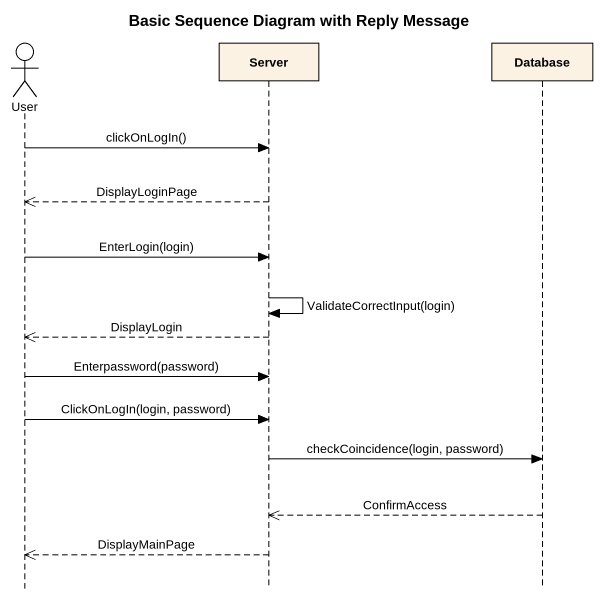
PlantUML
@startuml
title Basic Sequence Diagram with Reply Message
hide footbox
actor User
participant Server
participant "Database" as Database_

User -> Server : clickOnLogIn()
Server -->> User : DisplayLoginPage
User -> Server : EnterLogin(login)
Server -> Server : ValidateCorrectInput(login)
Server -->> User : DisplayLogin
User -> Server : Enterpassword(password)
User -> Server : ClickOnLogIn(login, password)
Server -> Database_ : checkCoincidence(login, password)
Database_ -->> Server : ConfirmAccess
Server -->> User : DisplayMainPage
@enduml
